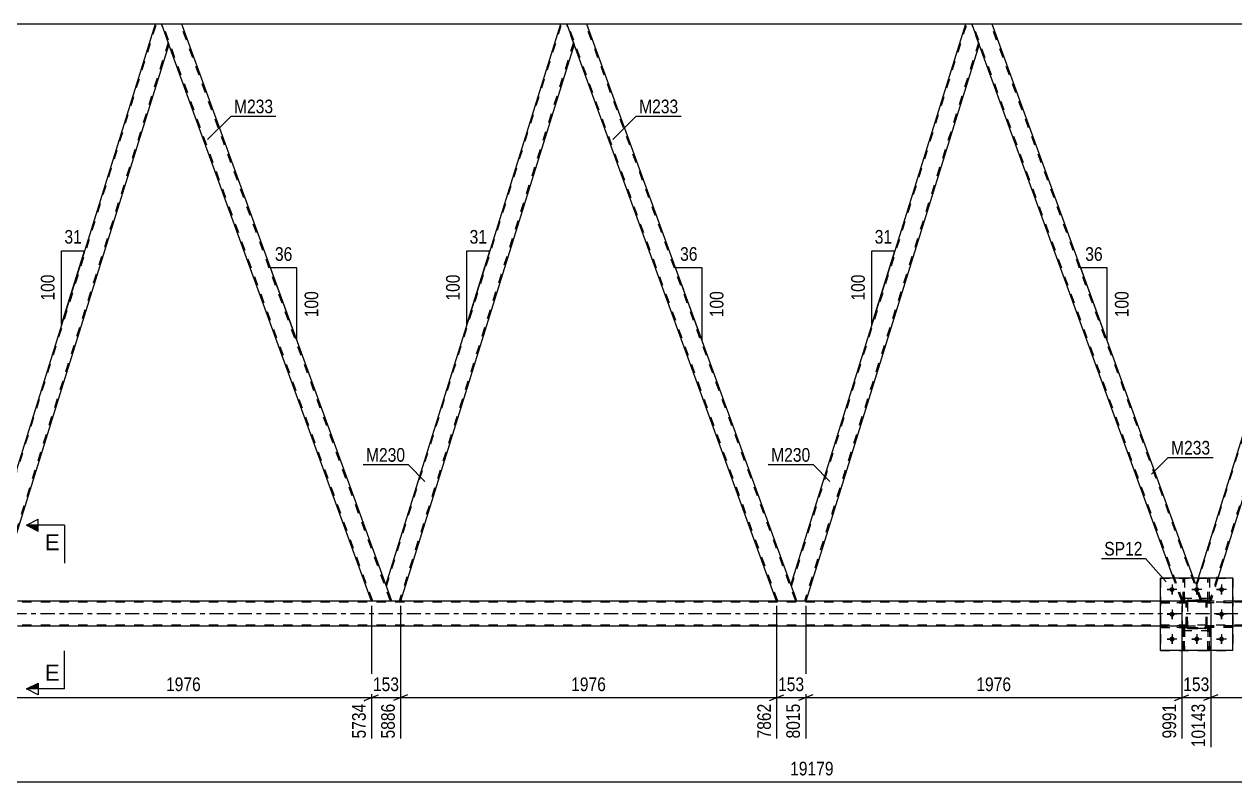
# Model space of a CAD drawing. Header units: millimetres. Extents: x 0 to 841, y 0 to 594.
# Drawn here: x 248.2 to 502.6, y 306.3 to 465.5 of the extents above; entities that cross this region are included whole.
import ezdxf

# ---------------------------------------------------------------- set-up
doc = ezdxf.new("R2010")
doc.units = ezdxf.units.MM
doc.linetypes.add('DXK_LINE_DOT2', pattern=[3.9198, 1.9599, -1.9599])
doc.linetypes.add('DXK_LINE_DOT3', pattern=[5.9187, 2.979, -0.9799, 0.9799, -0.9799])
doc.styles.add('Arial', font='ARIAL.TTF', dxfattribs={"height": 0.2})
doc.styles.add('Arial Narrow', font='ARIALN.TTF', dxfattribs={"height": 0.2})

# ---------------------------------------------------------------- blocks, each defined once
blk = doc.blocks.new('Part-405118308-2978 - 2836')
at = {"color": 7, "linetype": 'DXK_LINE_DOT2'}
for p, q in [((486.98, 338.76), (486.98, 339.08)), ((486.98, 339.08), (492.38, 339.08)), ((492.38, 338.76), (486.98, 338.76)), ((491.78, 338.76), (491.78, 339.08)), ((492.38, 339.08), (491.78, 339.08)), ((491.78, 338.76), (492.38, 338.76)), ((492.38, 338.76), (492.38, 339.08))]:
    blk.add_line(p, q, dxfattribs=at)
blk = doc.blocks.new('Part-405118308-2914 - 2836')
at = {"color": 2, "linetype": 'Continuous'}
for p, q in [((365.92, 465.52), (362.18, 465.52)), ((366.43, 465.52), (365.92, 465.52)), ((409.29, 347.77), (366.43, 465.52)), ((406.3, 344.3), (363.72, 461.27))]:
    blk.add_line(p, q, dxfattribs=at)
at = {"color": 7, "linetype": 'DXK_LINE_DOT2'}
for p, q in [((363.72, 461.27), (362.18, 465.52)), ((406.55, 344.3), (362.43, 465.52)), ((410.3, 344.3), (366.18, 465.52)), ((410.55, 344.3), (409.29, 347.77)), ((410.55, 344.3), (406.3, 344.3))]:
    blk.add_line(p, q, dxfattribs=at)
blk = doc.blocks.new('Part-405118308-2850 - 2836')
at = {"color": 7, "linetype": 'DXK_LINE_DOT2'}
for p, q in [((491.71, 344.28), (491.71, 349.12)), ((492.03, 349.12), (491.71, 349.12)), ((492.03, 344.28), (492.03, 349.12)), ((491.71, 344.88), (492.03, 344.88)), ((492.03, 344.28), (491.71, 344.28))]:
    blk.add_line(p, q, dxfattribs=at)
blk = doc.blocks.new('Part-405118308-2847 - 2836')
at = {"color": 7, "linetype": 'DXK_LINE_DOT2'}
for p, q in [((496.91, 344.28), (496.91, 349.12)), ((497.23, 349.12), (496.91, 349.12)), ((497.23, 344.28), (497.23, 349.12)), ((496.91, 344.88), (497.23, 344.88)), ((497.23, 344.28), (496.91, 344.28))]:
    blk.add_line(p, q, dxfattribs=at)
blk = doc.blocks.new('Part-405118308-2843 - 2836')
at = {"color": 7, "linetype": 'DXK_LINE_DOT2'}
for p, q in [((492.38, 344.28), (486.98, 344.28)), ((486.98, 344.28), (486.98, 343.96)), ((486.98, 343.96), (492.38, 343.96)), ((491.78, 344.28), (492.38, 344.28)), ((491.78, 343.96), (491.78, 344.28)), ((491.78, 343.96), (492.38, 343.96)), ((492.38, 343.96), (492.38, 344.28))]:
    blk.add_line(p, q, dxfattribs=at)
blk = doc.blocks.new('Part-405118308-2844 - 2836')
at = {"color": 7, "linetype": 'DXK_LINE_DOT2'}
for p, q in [((492.38, 339.08), (486.98, 339.08)), ((486.98, 339.08), (486.98, 338.76)), ((486.98, 338.76), (492.38, 338.76)), ((491.78, 339.08), (492.38, 339.08)), ((491.78, 338.76), (491.78, 339.08)), ((491.78, 338.76), (492.38, 338.76)), ((492.38, 338.76), (492.38, 339.08))]:
    blk.add_line(p, q, dxfattribs=at)
blk = doc.blocks.new('Part-405118308-2853 - 2836')
at = {"color": 7, "linetype": 'DXK_LINE_DOT2'}
for p, q in [((497.23, 338.76), (496.91, 338.76)), ((496.91, 338.76), (496.91, 333.92)), ((497.23, 333.92), (497.23, 338.76)), ((496.91, 338.16), (497.23, 338.16)), ((496.91, 333.92), (497.23, 333.92))]:
    blk.add_line(p, q, dxfattribs=at)
blk = doc.blocks.new('Part-405118308-2854 - 2836')
at = {"color": 7, "linetype": 'DXK_LINE_DOT2'}
for p, q in [((496.78, 344.28), (497.38, 344.28)), ((502.18, 344.28), (496.78, 344.28)), ((496.78, 344.28), (496.78, 343.96)), ((496.78, 343.96), (497.38, 343.96)), ((502.18, 343.96), (496.78, 343.96)), ((497.38, 343.96), (497.38, 344.28)), ((502.18, 344.28), (502.18, 343.96))]:
    blk.add_line(p, q, dxfattribs=at)
blk = doc.blocks.new('Part-405118308-2919 - 2836')
at = {"color": 2, "linetype": 'Continuous'}
for p, q in [((360.86, 465.52), (324.16, 347.77)), ((362.18, 465.52), (360.86, 465.52)), ((362.18, 465.52), (363.72, 461.27)), ((363.72, 461.27), (327.26, 344.3)), ((325.42, 344.3), (324.16, 347.77))]:
    blk.add_line(p, q, dxfattribs=at)
at = {"color": 7, "linetype": 'DXK_LINE_DOT2'}
for p, q in [((324.29, 347.4), (361.11, 465.52)), ((363.59, 461.64), (327.01, 344.3)), ((327.26, 344.3), (325.42, 344.3))]:
    blk.add_line(p, q, dxfattribs=at)
blk = doc.blocks.new('Part-405118308-2855 - 2836')
at = {"color": 7, "linetype": 'DXK_LINE_DOT2'}
for p, q in [((496.78, 339.08), (497.38, 339.08)), ((502.18, 339.08), (496.78, 339.08)), ((496.78, 339.08), (496.78, 338.76)), ((496.78, 338.76), (497.38, 338.76)), ((502.18, 338.76), (496.78, 338.76)), ((497.38, 338.76), (497.38, 339.08)), ((502.18, 339.08), (502.18, 338.76))]:
    blk.add_line(p, q, dxfattribs=at)
blk = doc.blocks.new('Part-405118308-2856 - 2836')
at = {"color": 7, "linetype": 'DXK_LINE_DOT2'}
for p, q in [((486.98, 343.96), (486.98, 344.28)), ((486.98, 344.28), (492.38, 344.28)), ((492.38, 343.96), (486.98, 343.96)), ((491.78, 343.96), (491.78, 344.28)), ((492.38, 344.28), (491.78, 344.28)), ((491.78, 343.96), (492.38, 343.96)), ((492.38, 343.96), (492.38, 344.28))]:
    blk.add_line(p, q, dxfattribs=at)
blk = doc.blocks.new('Part-405118308-2924 - 2836')
at = {"color": 2, "linetype": 'Continuous'}
for p, q in [((280.79, 465.52), (277.04, 465.52)), ((281.3, 465.52), (280.79, 465.52)), ((324.16, 347.77), (281.3, 465.52)), ((321.16, 344.3), (278.59, 461.27))]:
    blk.add_line(p, q, dxfattribs=at)
at = {"color": 7, "linetype": 'DXK_LINE_DOT2'}
for p, q in [((278.59, 461.27), (277.04, 465.52)), ((321.42, 344.3), (277.3, 465.52)), ((325.16, 344.3), (281.04, 465.52)), ((325.42, 344.3), (324.16, 347.77)), ((325.42, 344.3), (321.16, 344.3))]:
    blk.add_line(p, q, dxfattribs=at)
blk = doc.blocks.new('Part-405118308-2861 - 2836')
at = {"color": 7, "linetype": 'DXK_LINE_DOT2'}
for p, q in [((496.78, 338.76), (496.78, 339.08)), ((496.78, 339.08), (497.38, 339.08)), ((502.18, 339.08), (496.78, 339.08)), ((496.78, 338.76), (497.38, 338.76)), ((502.18, 338.76), (496.78, 338.76)), ((497.38, 338.76), (497.38, 339.08)), ((502.18, 338.76), (502.18, 339.08))]:
    blk.add_line(p, q, dxfattribs=at)
blk = doc.blocks.new('Part-405118308-2866 - 2836')
at = {"color": 2, "linetype": 'Continuous'}
for p, q in [((445.99, 465.52), (409.29, 347.77)), ((447.31, 465.52), (445.99, 465.52)), ((447.31, 465.52), (448.86, 461.27)), ((448.86, 461.27), (412.4, 344.3)), ((410.55, 344.3), (409.29, 347.77))]:
    blk.add_line(p, q, dxfattribs=at)
at = {"color": 7, "linetype": 'DXK_LINE_DOT2'}
for p, q in [((409.42, 347.4), (446.24, 465.52)), ((448.72, 461.64), (412.15, 344.3)), ((412.4, 344.3), (410.55, 344.3))]:
    blk.add_line(p, q, dxfattribs=at)
blk = doc.blocks.new('Part-405118308-2881 - 2836')
at = {"color": 2, "linetype": 'Continuous'}
for p, q in [((451.06, 465.52), (447.31, 465.52)), ((451.57, 465.52), (451.06, 465.52)), ((493.93, 349.12), (451.57, 465.52)), ((489.67, 349.12), (448.86, 461.27))]:
    blk.add_line(p, q, dxfattribs=at)
at = {"color": 7, "linetype": 'DXK_LINE_DOT2'}
for p, q in [((448.86, 461.27), (447.31, 465.52)), ((491.69, 344.3), (447.56, 465.52)), ((495.43, 344.3), (451.31, 465.52)), ((491.43, 344.3), (489.67, 349.12)), ((495.69, 344.3), (493.93, 349.12)), ((495.69, 344.3), (491.43, 344.3))]:
    blk.add_line(p, q, dxfattribs=at)
blk = doc.blocks.new('Part-405118308-3010 - 2836')
at = {"color": 7, "linetype": 'DXK_LINE_DOT2'}
for p, q in [((491.71, 333.92), (491.71, 338.76)), ((492.03, 338.76), (491.71, 338.76)), ((492.03, 338.76), (492.03, 333.92)), ((491.71, 338.16), (492.03, 338.16)), ((492.03, 333.92), (491.71, 333.92))]:
    blk.add_line(p, q, dxfattribs=at)
blk = doc.blocks.new('Part-405118308-2882 - 2836')
at = {"color": 7, "linetype": 'DXK_LINE_DOT2'}
for p, q in [((486.98, 349.12), (502.18, 349.12)), ((486.98, 349.12), (486.98, 333.92)), ((502.18, 349.12), (502.18, 333.92)), ((486.98, 333.92), (502.18, 333.92))]:
    blk.add_line(p, q, dxfattribs=at)
blk = doc.blocks.new('Part-405118308-2951 - 2836')
at = {"color": 7, "linetype": 'DXK_LINE_DOT2'}
for p, q in [((491.58, 338.12), (491.58, 344.92)), ((491.58, 344.92), (497.58, 344.92)), ((497.58, 338.12), (497.58, 344.92)), ((491.58, 338.12), (497.58, 338.12))]:
    blk.add_line(p, q, dxfattribs=at)
blk = doc.blocks.new('Part-405118308-2887 - 2836')
at = {"color": 2, "linetype": 'Continuous'}
for p, q in [((502.18, 349.12), (486.98, 349.12)), ((486.98, 333.92), (486.98, 349.12)), ((502.18, 333.92), (502.18, 349.12)), ((502.18, 333.92), (486.98, 333.92))]:
    blk.add_line(p, q, dxfattribs=at)
blk = doc.blocks.new('Part-405118308-3016 - 2836')
at = {"color": 7, "linetype": 'DXK_LINE_DOT2'}
for p, q in [((491.71, 344.28), (491.71, 349.12)), ((491.71, 349.12), (492.03, 349.12)), ((492.03, 349.12), (492.03, 344.28)), ((491.71, 344.88), (492.03, 344.88)), ((492.03, 344.28), (491.71, 344.28))]:
    blk.add_line(p, q, dxfattribs=at)
blk = doc.blocks.new('Part-405118308-2888 - 2836')
at = {"color": 7, "linetype": 'DXK_LINE_DOT2'}
for p, q in [((496.78, 343.96), (496.78, 344.28)), ((496.78, 344.28), (497.38, 344.28)), ((502.18, 344.28), (496.78, 344.28)), ((496.78, 343.96), (497.38, 343.96)), ((502.18, 343.96), (496.78, 343.96)), ((497.38, 343.96), (497.38, 344.28)), ((502.18, 343.96), (502.18, 344.28))]:
    blk.add_line(p, q, dxfattribs=at)
blk = doc.blocks.new('Part-405118308-3022 - 2836')
at = {"color": 7, "linetype": 'DXK_LINE_DOT2'}
for p, q in [((492.03, 338.76), (491.71, 338.76)), ((491.71, 338.76), (491.71, 333.92)), ((492.03, 333.92), (492.03, 338.76)), ((491.71, 338.16), (492.03, 338.16)), ((491.71, 333.92), (492.03, 333.92))]:
    blk.add_line(p, q, dxfattribs=at)
blk = doc.blocks.new('Part-405118308-2894 - 2836')
at = {"color": 7, "linetype": 'DXK_LINE_DOT2'}
for p, q in [((771.05, 344.06), (91.81, 344.06)), ((502.18, 344.3), (486.98, 344.3)), ((771.05, 339.26), (91.81, 339.26)), ((502.18, 339.02), (486.98, 339.02))]:
    blk.add_line(p, q, dxfattribs=at)
at = {"color": 2, "linetype": 'Continuous'}
for p, q in [((486.98, 344.3), (246.77, 344.3)), ((657.25, 344.3), (502.18, 344.3)), ((486.98, 339.02), (246.77, 339.02)), ((657.25, 339.02), (502.18, 339.02))]:
    blk.add_line(p, q, dxfattribs=at)
at = {"color": 7, "linetype": 'DXK_LINE_DOT3'}
blk.add_line((91.81, 341.66), (771.05, 341.66), dxfattribs=at)
blk = doc.blocks.new('Part-405118308-2993 - 2836')
at = {"color": 2, "linetype": 'Continuous'}
for p, q in [((275.72, 465.52), (196.16, 465.52)), ((360.86, 465.52), (281.3, 465.52)), ((445.99, 465.52), (366.43, 465.52)), ((531.13, 465.52), (451.57, 465.52))]:
    blk.add_line(p, q, dxfattribs=at)
at = {"color": 7, "linetype": 'DXK_LINE_DOT2'}
for p, q in [((281.3, 465.52), (275.72, 465.52)), ((366.43, 465.52), (360.86, 465.52)), ((451.57, 465.52), (445.99, 465.52))]:
    blk.add_line(p, q, dxfattribs=at)
blk = doc.blocks.new('Part-405118308-2929 - 2836')
at = {"color": 7, "linetype": 'DXK_LINE_DOT2'}
for p, q in [((239.16, 347.4), (275.97, 465.52)), ((278.45, 461.64), (241.88, 344.3)), ((239.44, 349.12), (239.02, 347.77)), ((243.63, 349.12), (242.13, 344.3)), ((240.28, 344.3), (239.02, 347.77)), ((242.13, 344.3), (240.28, 344.3))]:
    blk.add_line(p, q, dxfattribs=at)
at = {"color": 2, "linetype": 'Continuous'}
for p, q in [((275.72, 465.52), (239.44, 349.12)), ((277.04, 465.52), (275.72, 465.52)), ((277.04, 465.52), (278.59, 461.27)), ((278.59, 461.27), (243.63, 349.12))]:
    blk.add_line(p, q, dxfattribs=at)
blk = doc.blocks.new('Part-405118308-3006 - 2836')
at = {"color": 7, "linetype": 'DXK_LINE_DOT2'}
for p, q in [((492.38, 344.04), (492.42, 344.23)), ((492.42, 344.23), (492.38, 344.04)), ((492.38, 339), (492.38, 344.04)), ((492.38, 344.04), (492.38, 344.04)), ((492.38, 339), (492.38, 344.04)), ((492.62, 344.04), (492.64, 344.13)), ((492.62, 344.04), (492.64, 344.13)), ((492.62, 339), (492.62, 344.04)), ((492.62, 344.04), (492.62, 344.04)), ((492.62, 344.04), (492.62, 339)), ((492.64, 344.13), (492.69, 344.21)), ((492.68, 344.49), (492.86, 344.52)), ((492.86, 344.52), (492.68, 344.49)), ((492.77, 344.26), (492.69, 344.21)), ((492.77, 344.26), (492.86, 344.28)), ((492.77, 344.26), (492.86, 344.28)), ((492.86, 344.52), (496.3, 344.52)), ((492.86, 344.52), (492.86, 344.52)), ((492.86, 344.52), (496.3, 344.52)), ((492.86, 344.28), (496.3, 344.28)), ((492.86, 344.28), (492.86, 344.28)), ((492.86, 344.28), (496.3, 344.28)), ((496.3, 344.52), (496.3, 344.52)), ((496.3, 344.52), (496.48, 344.49)), ((496.48, 344.49), (496.3, 344.52)), ((496.3, 344.28), (496.3, 344.28)), ((496.3, 344.28), (496.39, 344.26)), ((496.39, 344.26), (496.3, 344.28)), ((496.39, 344.26), (496.47, 344.21)), ((496.47, 344.21), (496.39, 344.26)), ((496.47, 344.21), (496.52, 344.13)), ((496.52, 344.13), (496.47, 344.21)), ((496.52, 344.13), (496.54, 344.04)), ((496.54, 344.04), (496.52, 344.13)), ((496.54, 339), (496.54, 344.04)), ((496.54, 344.04), (496.54, 344.04)), ((496.54, 339), (496.54, 344.04)), ((496.74, 344.23), (496.78, 344.04)), ((496.78, 344.04), (496.74, 344.23)), ((496.78, 339), (496.78, 344.04)), ((496.78, 344.04), (496.78, 344.04)), ((496.78, 339), (496.78, 344.04)), ((492.38, 339), (492.38, 339)), ((492.42, 338.82), (492.38, 339)), ((492.38, 339), (492.42, 338.82)), ((492.62, 339), (492.62, 339)), ((492.64, 338.91), (492.62, 339)), ((492.62, 339), (492.64, 338.91)), ((492.69, 338.83), (492.64, 338.91)), ((492.64, 338.91), (492.69, 338.83)), ((492.86, 338.52), (492.68, 338.56)), ((492.68, 338.56), (492.86, 338.52)), ((492.77, 338.78), (492.69, 338.83)), ((492.69, 338.83), (492.77, 338.78)), ((492.86, 338.76), (492.77, 338.78)), ((492.77, 338.78), (492.86, 338.76)), ((492.86, 338.76), (496.3, 338.76)), ((492.86, 338.76), (492.86, 338.76)), ((492.86, 338.76), (496.3, 338.76)), ((492.86, 338.52), (496.3, 338.52)), ((492.86, 338.52), (492.86, 338.52)), ((496.3, 338.52), (492.86, 338.52)), ((496.39, 338.78), (496.3, 338.76)), ((496.3, 338.76), (496.39, 338.78)), ((496.3, 338.76), (496.3, 338.76)), ((496.48, 338.56), (496.3, 338.52)), ((496.3, 338.52), (496.48, 338.56)), ((496.3, 338.52), (496.3, 338.52)), ((496.47, 338.83), (496.39, 338.78)), ((496.52, 338.91), (496.47, 338.83)), ((496.52, 338.91), (496.54, 339)), ((496.52, 338.91), (496.54, 339)), ((496.54, 339), (496.54, 339)), ((496.78, 339), (496.74, 338.82)), ((496.74, 338.82), (496.78, 339)), ((496.78, 339), (496.78, 339))]:
    blk.add_line(p, q, dxfattribs=at)
at = {"color": 7, "linetype": 'DXK_LINE_DOT3'}
blk.add_line((494.58, 341.52), (494.58, 341.52), dxfattribs=at)
at = {"color": 7, "linetype": 'DXK_LINE_DOT2'}
for centre, start, end in [((492.86, 344.04), 112.5, 157.5), ((492.86, 344.04), 112.5, 157.5), ((496.3, 344.04), 22.5, 67.5), ((496.3, 344.04), 22.5, 67.5), ((492.86, 339), 202.5, 247.5), ((492.86, 339), 202.5, 247.5), ((496.3, 339), 292.5, 337.5), ((496.3, 339), 292.5, 337.5)]:
    blk.add_arc(centre, 0.48, start, end, dxfattribs=at)
blk = doc.blocks.new('Part-405118308-3013 - 2836')
at = {"color": 7, "linetype": 'DXK_LINE_DOT2'}
for p, q in [((496.91, 333.92), (496.91, 338.76)), ((497.23, 338.76), (496.91, 338.76)), ((497.23, 338.76), (497.23, 333.92)), ((496.91, 338.16), (497.23, 338.16)), ((497.23, 333.92), (496.91, 333.92))]:
    blk.add_line(p, q, dxfattribs=at)
blk = doc.blocks.new('Part-405118308-2949 - 2836')
at = {"color": 7, "linetype": 'DXK_LINE_DOT2'}
for p, q in [((492.38, 344.04), (492.42, 344.23)), ((492.42, 344.23), (492.38, 344.04)), ((492.38, 339), (492.38, 344.04)), ((492.38, 344.04), (492.38, 344.04)), ((492.38, 339), (492.38, 344.04)), ((492.62, 344.04), (492.64, 344.13)), ((492.62, 344.04), (492.64, 344.13)), ((492.62, 339), (492.62, 344.04)), ((492.62, 344.04), (492.62, 344.04)), ((492.62, 344.04), (492.62, 339)), ((492.64, 344.13), (492.69, 344.21)), ((492.68, 344.49), (492.86, 344.52)), ((492.86, 344.52), (492.68, 344.49)), ((492.77, 344.26), (492.69, 344.21)), ((492.77, 344.26), (492.86, 344.28)), ((492.77, 344.26), (492.86, 344.28)), ((496.3, 344.52), (492.86, 344.52)), ((492.86, 344.52), (492.86, 344.52)), ((492.86, 344.52), (496.3, 344.52)), ((492.86, 344.28), (496.3, 344.28)), ((492.86, 344.28), (492.86, 344.28)), ((492.86, 344.28), (496.3, 344.28)), ((496.3, 344.52), (496.3, 344.52)), ((496.3, 344.52), (496.48, 344.49)), ((496.48, 344.49), (496.3, 344.52)), ((496.3, 344.28), (496.3, 344.28)), ((496.3, 344.28), (496.39, 344.26)), ((496.39, 344.26), (496.3, 344.28)), ((496.39, 344.26), (496.47, 344.21)), ((496.47, 344.21), (496.39, 344.26)), ((496.47, 344.21), (496.52, 344.13)), ((496.52, 344.13), (496.47, 344.21)), ((496.52, 344.13), (496.54, 344.04)), ((496.54, 344.04), (496.52, 344.13)), ((496.54, 339), (496.54, 344.04)), ((496.54, 344.04), (496.54, 344.04)), ((496.54, 339), (496.54, 344.04)), ((496.74, 344.23), (496.78, 344.04)), ((496.78, 344.04), (496.74, 344.23)), ((496.78, 339), (496.78, 344.04)), ((496.78, 344.04), (496.78, 344.04)), ((496.78, 339), (496.78, 344.04)), ((492.38, 339), (492.38, 339)), ((492.42, 338.82), (492.38, 339)), ((492.38, 339), (492.42, 338.82)), ((492.62, 339), (492.62, 339)), ((492.64, 338.91), (492.62, 339)), ((492.62, 339), (492.64, 338.91)), ((492.69, 338.83), (492.64, 338.91)), ((492.64, 338.91), (492.69, 338.83)), ((492.86, 338.52), (492.68, 338.56)), ((492.68, 338.56), (492.86, 338.52)), ((492.77, 338.78), (492.69, 338.83)), ((492.69, 338.83), (492.77, 338.78)), ((492.86, 338.76), (492.77, 338.78)), ((492.77, 338.78), (492.86, 338.76)), ((492.86, 338.76), (496.3, 338.76)), ((492.86, 338.76), (492.86, 338.76)), ((492.86, 338.76), (496.3, 338.76)), ((492.86, 338.52), (496.3, 338.52)), ((492.86, 338.52), (492.86, 338.52)), ((496.3, 338.52), (492.86, 338.52)), ((496.39, 338.78), (496.3, 338.76)), ((496.3, 338.76), (496.39, 338.78)), ((496.3, 338.76), (496.3, 338.76)), ((496.48, 338.56), (496.3, 338.52)), ((496.3, 338.52), (496.48, 338.56)), ((496.3, 338.52), (496.3, 338.52)), ((496.47, 338.83), (496.39, 338.78)), ((496.52, 338.91), (496.47, 338.83)), ((496.52, 338.91), (496.54, 339)), ((496.52, 338.91), (496.54, 339)), ((496.54, 339), (496.54, 339)), ((496.78, 339), (496.74, 338.82)), ((496.74, 338.82), (496.78, 339)), ((496.78, 339), (496.78, 339))]:
    blk.add_line(p, q, dxfattribs=at)
at = {"color": 7, "linetype": 'DXK_LINE_DOT3'}
blk.add_line((494.58, 341.52), (494.58, 341.52), dxfattribs=at)
at = {"color": 7, "linetype": 'DXK_LINE_DOT2'}
for centre, start, end in [((492.86, 344.04), 112.5, 157.5), ((492.86, 344.04), 112.5, 157.5), ((496.3, 344.04), 22.5, 67.5), ((496.3, 344.04), 22.5, 67.5), ((492.86, 339), 202.5, 247.5), ((492.86, 339), 202.5, 247.5), ((496.3, 339), 292.5, 337.5), ((496.3, 339), 292.5, 337.5)]:
    blk.add_arc(centre, 0.48, start, end, dxfattribs=at)
blk = doc.blocks.new('Part-405118308-2950 - 2836')
at = {"color": 7, "linetype": 'DXK_LINE_DOT2'}
for p, q in [((491.58, 338.12), (491.58, 344.92)), ((491.58, 344.92), (497.58, 344.92)), ((497.58, 338.12), (497.58, 344.92)), ((491.58, 338.12), (497.58, 338.12))]:
    blk.add_line(p, q, dxfattribs=at)
blk = doc.blocks.new('Part-405118308-2977 - 2836')
at = {"color": 7, "linetype": 'DXK_LINE_DOT2'}
for p, q in [((494.56, 347.4), (531.38, 465.52)), ((533.86, 461.64), (497.28, 344.3)), ((494.85, 349.12), (494.42, 347.77)), ((499.04, 349.12), (497.53, 344.3)), ((495.69, 344.3), (494.42, 347.77)), ((497.53, 344.3), (495.69, 344.3))]:
    blk.add_line(p, q, dxfattribs=at)
at = {"color": 2, "linetype": 'Continuous'}
for p, q in [((531.13, 465.52), (494.85, 349.12)), ((532.44, 465.52), (531.13, 465.52)), ((532.44, 465.52), (533.99, 461.27)), ((533.99, 461.27), (499.04, 349.12))]:
    blk.add_line(p, q, dxfattribs=at)
blk = doc.blocks.new('Part-405118308-3019 - 2836')
at = {"color": 7, "linetype": 'DXK_LINE_DOT2'}
for p, q in [((496.91, 344.28), (496.91, 349.12)), ((496.91, 349.12), (497.23, 349.12)), ((497.23, 349.12), (497.23, 344.28)), ((496.91, 344.88), (497.23, 344.88)), ((497.23, 344.28), (496.91, 344.28))]:
    blk.add_line(p, q, dxfattribs=at)
blk = doc.blocks.new('Bolt-405118308-3061 - 2836')
at = {"color": 1, "linetype": 'Continuous'}
for p, q in [((488.34, 346.72), (489.03, 346.72)), ((489.38, 347.76), (489.38, 347.07)), ((489.38, 345.68), (489.38, 346.37)), ((490.42, 346.72), (489.73, 346.72)), ((493.54, 346.72), (494.23, 346.72)), ((494.58, 347.76), (494.58, 347.07)), ((494.58, 345.68), (494.58, 346.37)), ((495.62, 346.72), (494.93, 346.72)), ((498.74, 346.72), (499.43, 346.72)), ((499.78, 347.76), (499.78, 347.07)), ((499.78, 345.68), (499.78, 346.37)), ((500.82, 346.72), (500.13, 346.72)), ((488.34, 341.52), (489.03, 341.52)), ((489.38, 342.56), (489.38, 341.87)), ((489.38, 340.48), (489.38, 341.17)), ((490.42, 341.52), (489.73, 341.52)), ((498.74, 341.52), (499.43, 341.52)), ((499.78, 342.56), (499.78, 341.87)), ((499.78, 340.48), (499.78, 341.17)), ((500.82, 341.52), (500.13, 341.52)), ((488.34, 336.32), (489.03, 336.32)), ((489.38, 337.36), (489.38, 336.67)), ((489.38, 335.28), (489.38, 335.97)), ((490.42, 336.32), (489.73, 336.32)), ((493.54, 336.32), (494.23, 336.32)), ((494.58, 337.36), (494.58, 336.67)), ((494.58, 335.28), (494.58, 335.97)), ((495.62, 336.32), (494.93, 336.32)), ((498.74, 336.32), (499.43, 336.32)), ((499.78, 337.36), (499.78, 336.67)), ((499.78, 335.28), (499.78, 335.97)), ((500.82, 336.32), (500.13, 336.32))]:
    blk.add_line(p, q, dxfattribs=at)
blk = doc.blocks.new('Bolt-405118308-3062 - 2836')
at = {"linetype": 'Continuous'}
for points in [[(489.9, 346.72, -1), (488.86, 346.72, -1)], [(495.1, 346.72, -1), (494.06, 346.72, -1)], [(500.3, 346.72, -1), (499.26, 346.72, -1)], [(489.9, 341.52, -1), (488.86, 341.52, -1)], [(500.3, 341.52, -1), (499.26, 341.52, -1)], [(489.9, 336.32, -1), (488.86, 336.32, -1)], [(495.1, 336.32, -1), (494.06, 336.32, -1)], [(500.3, 336.32, -1), (499.26, 336.32, -1)]]:
    blk.add_hatch(color=1, dxfattribs=at).paths.add_polyline_path(points)
at = {"color": 1, "linetype": 'Continuous'}
for p, q in [((490.42, 346.72), (488.34, 346.72)), ((489.38, 347.76), (489.38, 345.68)), ((495.62, 346.72), (493.54, 346.72)), ((494.58, 347.76), (494.58, 345.68)), ((500.82, 346.72), (498.74, 346.72)), ((499.78, 347.76), (499.78, 345.68)), ((490.42, 341.52), (488.34, 341.52)), ((489.38, 342.56), (489.38, 340.48)), ((500.82, 341.52), (498.74, 341.52)), ((499.78, 342.56), (499.78, 340.48)), ((490.42, 336.32), (488.34, 336.32)), ((489.38, 337.36), (489.38, 335.28)), ((495.62, 336.32), (493.54, 336.32)), ((494.58, 337.36), (494.58, 335.28)), ((500.82, 336.32), (498.74, 336.32)), ((499.78, 337.36), (499.78, 335.28))]:
    blk.add_line(p, q, dxfattribs=at)
blk = doc.blocks.new('AngleDimension-405118308-23602 - 2836')
at = {"color": 7, "linetype": 'Continuous'}
for p, q in [((426.33, 417.91), (431.15, 417.91)), ((426.33, 402.45), (431.15, 417.91)), ((426.33, 402.45), (426.33, 417.91)), ((428.9, 410.67), (431.15, 417.91))]:
    blk.add_line(p, q, dxfattribs=at)
at = {"color": 0}
for points in [[(431.17, 418.81), (431.17, 423.01), (426.31, 423.01), (426.31, 418.81)], [(425.43, 413.52), (421.23, 413.52), (421.23, 406.84), (425.43, 406.84)]]:
    blk.add_wipeout(points, dxfattribs=at)
at = {"color": 3, "style": 'Arial Narrow'}
blk.add_text('31', height=2.863, dxfattribs=at).set_placement((426.91, 419.41))
blk.add_text('100', height=2.863, rotation=90.0002, dxfattribs=at).set_placement((424.83, 407.44))
blk = doc.blocks.new('StraightDimension-405118308-29704 - 2836')
at = {"color": 7, "linetype": 'Continuous'}
for p, q in [((242.13, 343.3), (242.13, 315.42)), ((321.16, 343.3), (321.16, 315.42)), ((243.63, 324.63), (240.63, 323.43)), ((242.13, 324.03), (321.16, 324.03)), ((319.66, 323.43), (322.66, 324.63))]:
    blk.add_line(p, q, dxfattribs=at)
at = {"color": 0}
blk.add_wipeout([(285.9, 324.78), (285.9, 328.98), (277.39, 328.98), (277.39, 324.78)], dxfattribs=at)
at = {"color": 0, "linetype": 'Continuous'}
blk.add_wipeout([(320.56, 323.33), (316.36, 323.33), (316.36, 314.82), (320.56, 314.82)], dxfattribs=at)
at = {"color": 3, "style": 'Arial Narrow'}
blk.add_text('1976', height=2.863, dxfattribs=at).set_placement((277.99, 325.38))
at = {"color": 3, "linetype": 'Continuous', "style": 'Arial Narrow'}
blk.add_text('5734', height=2.863, rotation=90.0002, dxfattribs=at).set_placement((319.96, 315.42))
blk = doc.blocks.new('StraightDimension-405118308-29699 - 2836')
at = {"color": 7, "linetype": 'Continuous'}
for p, q in [((491.43, 343.3), (491.43, 315.42)), ((497.53, 343.3), (497.53, 313.59)), ((489.93, 323.43), (492.93, 324.63)), ((491.43, 324.03), (497.53, 324.03)), ((499.03, 324.63), (496.03, 323.43))]:
    blk.add_line(p, q, dxfattribs=at)
at = {"color": 0}
blk.add_wipeout([(497.82, 324.78), (497.82, 328.98), (491.14, 328.98), (491.14, 324.78)], dxfattribs=at)
at = {"color": 0, "linetype": 'Continuous'}
blk.add_wipeout([(496.93, 323.33), (492.73, 323.33), (492.73, 312.99), (496.93, 312.99)], dxfattribs=at)
at = {"color": 3, "style": 'Arial Narrow'}
blk.add_text('153', height=2.863, dxfattribs=at).set_placement((491.74, 325.38))
at = {"color": 3, "linetype": 'Continuous', "style": 'Arial Narrow'}
blk.add_text('10143', height=2.863, rotation=90.0002, dxfattribs=at).set_placement((496.33, 313.59))
blk = doc.blocks.new('StraightDimension-405118308-29703 - 2836')
at = {"color": 7, "linetype": 'Continuous'}
for p, q in [((321.16, 343.3), (321.16, 315.42)), ((327.26, 343.3), (327.26, 315.42)), ((319.66, 323.43), (322.66, 324.63)), ((321.16, 324.03), (327.26, 324.03)), ((328.76, 324.63), (325.76, 323.43))]:
    blk.add_line(p, q, dxfattribs=at)
at = {"color": 0}
blk.add_wipeout([(327.55, 324.78), (327.55, 328.98), (320.87, 328.98), (320.87, 324.78)], dxfattribs=at)
at = {"color": 0, "linetype": 'Continuous'}
blk.add_wipeout([(326.66, 323.33), (322.46, 323.33), (322.46, 314.82), (326.66, 314.82)], dxfattribs=at)
at = {"color": 3, "style": 'Arial Narrow'}
blk.add_text('153', height=2.863, dxfattribs=at).set_placement((321.47, 325.38))
at = {"color": 3, "linetype": 'Continuous', "style": 'Arial Narrow'}
blk.add_text('5886', height=2.863, rotation=90.0002, dxfattribs=at).set_placement((326.06, 315.42))
blk = doc.blocks.new('AngleDimension-405118308-23517 - 2836')
at = {"color": 7, "linetype": 'Continuous'}
for p, q in [((471.91, 409.63), (470.21, 414.3)), ((475.75, 414.3), (470.21, 414.3)), ((475.75, 399.07), (470.21, 414.3)), ((475.75, 399.07), (475.75, 414.3))]:
    blk.add_line(p, q, dxfattribs=at)
at = {"color": 0}
for points in [[(475.41, 415.2), (475.41, 419.4), (470.55, 419.4), (470.55, 415.2)], [(480.85, 410.03), (476.65, 410.03), (476.65, 403.34), (480.85, 403.34)]]:
    blk.add_wipeout(points, dxfattribs=at)
at = {"color": 3, "style": 'Arial Narrow'}
blk.add_text('36', height=2.863, dxfattribs=at).set_placement((471.15, 415.8))
blk.add_text('100', height=2.863, rotation=90.0002, dxfattribs=at).set_placement((480.25, 403.94))
blk = doc.blocks.new('StraightDimension-405118308-22013 - 2836')
at = {"color": 7, "linetype": 'Continuous'}
blk.add_line((47.11, 306.32), (780.31, 306.32), dxfattribs=at)
at = {"color": 0}
blk.add_wipeout([(418.88, 307.07), (418.88, 311.27), (408.54, 311.27), (408.54, 307.07)], dxfattribs=at)
at = {"color": 3, "style": 'Arial Narrow'}
blk.add_text('19179', height=2.863, dxfattribs=at).set_placement((409.14, 307.67))
blk = doc.blocks.new('AngleDimension-405118308-23489 - 2836')
at = {"color": 7, "linetype": 'Continuous'}
for p, q in [((301.64, 409.63), (299.94, 414.3)), ((305.48, 414.3), (299.94, 414.3)), ((305.48, 399.07), (299.94, 414.3)), ((305.48, 399.07), (305.48, 414.3))]:
    blk.add_line(p, q, dxfattribs=at)
at = {"color": 0}
for points in [[(305.14, 415.2), (305.14, 419.4), (300.28, 419.4), (300.28, 415.2)], [(310.58, 410.03), (306.38, 410.03), (306.38, 403.34), (310.58, 403.34)]]:
    blk.add_wipeout(points, dxfattribs=at)
at = {"color": 3, "style": 'Arial Narrow'}
blk.add_text('36', height=2.863, dxfattribs=at).set_placement((300.88, 415.8))
blk.add_text('100', height=2.863, rotation=90.0002, dxfattribs=at).set_placement((309.98, 403.94))
blk = doc.blocks.new('AngleDimension-405118308-23503 - 2836')
at = {"color": 7, "linetype": 'Continuous'}
for p, q in [((386.77, 409.63), (385.07, 414.3)), ((390.62, 414.3), (385.07, 414.3)), ((390.62, 399.07), (385.07, 414.3)), ((390.62, 399.07), (390.62, 414.3))]:
    blk.add_line(p, q, dxfattribs=at)
at = {"color": 0}
for points in [[(390.27, 415.2), (390.27, 419.4), (385.42, 419.4), (385.42, 415.2)], [(395.72, 410.03), (391.52, 410.03), (391.52, 403.34), (395.72, 403.34)]]:
    blk.add_wipeout(points, dxfattribs=at)
at = {"color": 3, "style": 'Arial Narrow'}
blk.add_text('36', height=2.863, dxfattribs=at).set_placement((386.02, 415.8))
blk.add_text('100', height=2.863, rotation=90.0002, dxfattribs=at).set_placement((395.12, 403.94))
blk = doc.blocks.new('AngleDimension-405118308-23574 - 2836')
at = {"color": 7, "linetype": 'Continuous'}
for p, q in [((256.06, 417.91), (260.88, 417.91)), ((256.06, 402.45), (260.88, 417.91)), ((256.06, 402.45), (256.06, 417.91)), ((258.63, 410.67), (260.88, 417.91))]:
    blk.add_line(p, q, dxfattribs=at)
at = {"color": 0}
for points in [[(260.9, 418.81), (260.9, 423.01), (256.05, 423.01), (256.05, 418.81)], [(255.16, 413.52), (250.96, 413.52), (250.96, 406.84), (255.16, 406.84)]]:
    blk.add_wipeout(points, dxfattribs=at)
at = {"color": 3, "style": 'Arial Narrow'}
blk.add_text('31', height=2.863, dxfattribs=at).set_placement((256.65, 419.41))
blk.add_text('100', height=2.863, rotation=90.0002, dxfattribs=at).set_placement((254.56, 407.44))
blk = doc.blocks.new('AngleDimension-405118308-23588 - 2836')
at = {"color": 7, "linetype": 'Continuous'}
for p, q in [((341.2, 417.91), (346.02, 417.91)), ((341.2, 402.45), (346.02, 417.91)), ((341.2, 402.45), (341.2, 417.91)), ((343.76, 410.67), (346.02, 417.91))]:
    blk.add_line(p, q, dxfattribs=at)
at = {"color": 0}
for points in [[(346.04, 418.81), (346.04, 423.01), (341.18, 423.01), (341.18, 418.81)], [(340.3, 413.52), (336.1, 413.52), (336.1, 406.84), (340.3, 406.84)]]:
    blk.add_wipeout(points, dxfattribs=at)
at = {"color": 3, "style": 'Arial Narrow'}
blk.add_text('31', height=2.863, dxfattribs=at).set_placement((341.78, 419.41))
blk.add_text('100', height=2.863, rotation=90.0002, dxfattribs=at).set_placement((339.7, 407.44))
blk = doc.blocks.new('StraightDimension-405118308-29698 - 2836')
at = {"color": 7, "linetype": 'Continuous'}
for p, q in [((497.53, 343.3), (497.53, 313.59)), ((576.56, 343.3), (576.56, 313.59)), ((499.03, 324.63), (496.03, 323.43)), ((497.53, 324.03), (576.56, 324.03)), ((575.06, 323.43), (578.06, 324.63))]:
    blk.add_line(p, q, dxfattribs=at)
at = {"color": 0}
blk.add_wipeout([(541.3, 324.78), (541.3, 328.98), (532.79, 328.98), (532.79, 324.78)], dxfattribs=at)
at = {"color": 0, "linetype": 'Continuous'}
blk.add_wipeout([(575.96, 323.33), (571.76, 323.33), (571.76, 312.99), (575.96, 312.99)], dxfattribs=at)
at = {"color": 3, "style": 'Arial Narrow'}
blk.add_text('1976', height=2.863, dxfattribs=at).set_placement((533.39, 325.38))
at = {"color": 3, "linetype": 'Continuous', "style": 'Arial Narrow'}
blk.add_text('12119', height=2.863, rotation=90.0002, dxfattribs=at).set_placement((575.36, 313.59))
blk = doc.blocks.new('StraightDimension-405118308-29700 - 2836')
at = {"color": 7, "linetype": 'Continuous'}
for p, q in [((412.4, 343.3), (412.4, 315.42)), ((491.43, 343.3), (491.43, 315.42)), ((413.9, 324.63), (410.9, 323.43)), ((412.4, 324.03), (491.43, 324.03)), ((489.93, 323.43), (492.93, 324.63))]:
    blk.add_line(p, q, dxfattribs=at)
at = {"color": 0}
blk.add_wipeout([(456.17, 324.78), (456.17, 328.98), (447.66, 328.98), (447.66, 324.78)], dxfattribs=at)
at = {"color": 0, "linetype": 'Continuous'}
blk.add_wipeout([(490.83, 323.33), (486.63, 323.33), (486.63, 314.82), (490.83, 314.82)], dxfattribs=at)
at = {"color": 3, "style": 'Arial Narrow'}
blk.add_text('1976', height=2.863, dxfattribs=at).set_placement((448.26, 325.38))
at = {"color": 3, "linetype": 'Continuous', "style": 'Arial Narrow'}
blk.add_text('9991', height=2.863, rotation=90.0002, dxfattribs=at).set_placement((490.23, 315.42))
blk = doc.blocks.new('StraightDimension-405118308-29701 - 2836')
at = {"color": 7, "linetype": 'Continuous'}
for p, q in [((406.3, 343.3), (406.3, 315.42)), ((412.4, 343.3), (412.4, 315.42)), ((404.8, 323.43), (407.8, 324.63)), ((406.3, 324.03), (412.4, 324.03)), ((413.9, 324.63), (410.9, 323.43))]:
    blk.add_line(p, q, dxfattribs=at)
at = {"color": 0}
blk.add_wipeout([(412.69, 324.78), (412.69, 328.98), (406, 328.98), (406, 324.78)], dxfattribs=at)
at = {"color": 0, "linetype": 'Continuous'}
blk.add_wipeout([(411.8, 323.33), (407.6, 323.33), (407.6, 314.82), (411.8, 314.82)], dxfattribs=at)
at = {"color": 3, "style": 'Arial Narrow'}
blk.add_text('153', height=2.863, dxfattribs=at).set_placement((406.6, 325.38))
at = {"color": 3, "linetype": 'Continuous', "style": 'Arial Narrow'}
blk.add_text('8015', height=2.863, rotation=90.0002, dxfattribs=at).set_placement((411.2, 315.42))
blk = doc.blocks.new('StraightDimension-405118308-29702 - 2836')
at = {"color": 7, "linetype": 'Continuous'}
for p, q in [((327.26, 343.3), (327.26, 315.42)), ((406.3, 343.3), (406.3, 315.42)), ((328.76, 324.63), (325.76, 323.43)), ((327.26, 324.03), (406.3, 324.03)), ((404.8, 323.43), (407.8, 324.63))]:
    blk.add_line(p, q, dxfattribs=at)
at = {"color": 0}
blk.add_wipeout([(371.04, 324.78), (371.04, 328.98), (362.52, 328.98), (362.52, 324.78)], dxfattribs=at)
at = {"color": 0, "linetype": 'Continuous'}
blk.add_wipeout([(405.7, 323.33), (401.5, 323.33), (401.5, 314.82), (405.7, 314.82)], dxfattribs=at)
at = {"color": 3, "style": 'Arial Narrow'}
blk.add_text('1976', height=2.863, dxfattribs=at).set_placement((363.12, 325.38))
at = {"color": 3, "linetype": 'Continuous', "style": 'Arial Narrow'}
blk.add_text('7862', height=2.863, rotation=90.0002, dxfattribs=at).set_placement((405.1, 315.42))
blk = doc.blocks.new('Mark-405118308-2883 - 2836')
at = {"color": 0}
blk.add_wipeout([(483.18, 353.87), (483.18, 356.87), (475.14, 356.87), (475.14, 353.87)], dxfattribs=at)
blk.add_wipeout([(483.18, 353.87), (483.18, 356.87), (475.14, 356.87), (475.14, 353.87)], dxfattribs=at)
at = {"color": 30, "linetype": 'Continuous'}
for p in [(474.54, 353.27), (488.13, 348.33)]:
    blk.add_line(p, (483.78, 353.27), dxfattribs=at)
at = {"color": 3, "style": 'Arial Narrow'}
blk.add_text('SP12', height=2.863, dxfattribs=at).set_placement((475.14, 353.87))
blk = doc.blocks.new('Mark-405118308-26855 - 2836')
at = {"color": 0}
blk.add_wipeout([(413.37, 373.58), (413.37, 376.58), (405.15, 376.58), (405.15, 373.58)], dxfattribs=at)
blk.add_wipeout([(413.37, 373.58), (413.37, 376.58), (405.15, 376.58), (405.15, 373.58)], dxfattribs=at)
at = {"color": 30, "linetype": 'Continuous'}
for p in [(404.55, 372.98), (417.51, 369.45)]:
    blk.add_line(p, (413.97, 372.98), dxfattribs=at)
at = {"color": 3, "style": 'Arial Narrow'}
blk.add_text('M230', height=2.863, dxfattribs=at).set_placement((405.15, 373.58))
blk = doc.blocks.new('SectionMark-405118308-4072 - 2836')
at = {"linetype": 'Continuous'}
for points in [[(251.15, 360.23), (251.15, 358.98), (248.65, 360.23)], [(251.15, 327.08), (251.15, 325.83), (248.65, 325.83)]]:
    blk.add_hatch(color=6, dxfattribs=at).paths.add_polyline_path(points)
at = {"color": 6, "linetype": 'Continuous'}
for p, q in [((248.65, 360.23), (251.15, 361.48)), ((251.15, 358.98), (251.15, 361.48)), ((256.65, 360.23), (248.65, 360.23)), ((248.65, 360.23), (251.15, 358.98)), ((248.65, 325.83), (251.15, 327.08)), ((256.65, 325.83), (248.65, 325.83)), ((251.15, 324.58), (248.65, 325.83)), ((251.15, 327.08), (251.15, 324.58))]:
    blk.add_line(p, q, dxfattribs=at)
at = {"color": 0, "linetype": 'Continuous'}
for points in [[(255.65, 354.98), (255.65, 358.48), (252.54, 358.48), (252.54, 354.98)], [(255.65, 327.58), (255.65, 331.08), (252.54, 331.08), (252.54, 327.58)]]:
    blk.add_wipeout(points, dxfattribs=at)
at = {"color": 6, "linetype": 'Continuous'}
for p, q in [((256.65, 360.23), (256.65, 352.23)), ((256.65, 325.83), (256.65, 333.83))]:
    blk.add_line(p, q, dxfattribs=at)
at = {"color": 3, "linetype": 'Continuous', "style": 'Arial'}
for p in [(252.54, 354.98), (252.54, 327.58)]:
    blk.add_text('E', height=3.34, dxfattribs=at).set_placement(p)
blk = doc.blocks.new('Mark-405118308-26858 - 2836')
at = {"color": 0}
blk.add_wipeout([(497.4, 375.09), (497.4, 378.09), (489.18, 378.09), (489.18, 375.09)], dxfattribs=at)
blk.add_wipeout([(497.4, 375.09), (497.4, 378.09), (489.18, 378.09), (489.18, 375.09)], dxfattribs=at)
at = {"color": 30, "linetype": 'Continuous'}
for p, q in [((485.04, 370.96), (488.58, 374.49)), ((488.58, 374.49), (498, 374.49))]:
    blk.add_line(p, q, dxfattribs=at)
at = {"color": 3, "style": 'Arial Narrow'}
blk.add_text('M233', height=2.863, dxfattribs=at).set_placement((489.18, 375.09))
blk = doc.blocks.new('Mark-405118308-26870 - 2836')
at = {"color": 0}
blk.add_wipeout([(385.64, 446.81), (385.64, 449.81), (377.41, 449.81), (377.41, 446.81)], dxfattribs=at)
blk.add_wipeout([(385.64, 446.81), (385.64, 449.81), (377.41, 449.81), (377.41, 446.81)], dxfattribs=at)
at = {"color": 30, "linetype": 'Continuous'}
for p, q in [((371.86, 441.26), (376.81, 446.21)), ((376.81, 446.21), (386.24, 446.21))]:
    blk.add_line(p, q, dxfattribs=at)
at = {"color": 3, "style": 'Arial Narrow'}
blk.add_text('M233', height=2.863, dxfattribs=at).set_placement((377.41, 446.81))
blk = doc.blocks.new('Mark-405118308-26873 - 2836')
at = {"color": 0}
blk.add_wipeout([(328.24, 373.58), (328.24, 376.58), (320.01, 376.58), (320.01, 373.58)], dxfattribs=at)
blk.add_wipeout([(328.24, 373.58), (328.24, 376.58), (320.01, 376.58), (320.01, 373.58)], dxfattribs=at)
at = {"color": 30, "linetype": 'Continuous'}
for p in [(319.41, 372.98), (332.37, 369.45)]:
    blk.add_line(p, (328.84, 372.98), dxfattribs=at)
at = {"color": 3, "style": 'Arial Narrow'}
blk.add_text('M230', height=2.863, dxfattribs=at).set_placement((320.01, 373.58))
blk = doc.blocks.new('Mark-405118308-26876 - 2836')
at = {"color": 0}
blk.add_wipeout([(300.5, 446.81), (300.5, 449.81), (292.28, 449.81), (292.28, 446.81)], dxfattribs=at)
blk.add_wipeout([(300.5, 446.81), (300.5, 449.81), (292.28, 449.81), (292.28, 446.81)], dxfattribs=at)
at = {"color": 30, "linetype": 'Continuous'}
for p, q in [((286.73, 441.26), (291.68, 446.21)), ((291.68, 446.21), (301.1, 446.21))]:
    blk.add_line(p, q, dxfattribs=at)
at = {"color": 3, "style": 'Arial Narrow'}
blk.add_text('M233', height=2.863, dxfattribs=at).set_placement((292.28, 446.81))

msp = doc.modelspace()

# ---------------------------------------------------------------- block references
for name in ['Part-405118308-2993 - 2836', 'Part-405118308-2929 - 2836', 'Part-405118308-2924 - 2836', 'Part-405118308-2919 - 2836', 'Part-405118308-2914 - 2836', 'Part-405118308-2866 - 2836', 'Part-405118308-2881 - 2836', 'Part-405118308-2977 - 2836', 'Part-405118308-2882 - 2836', 'Part-405118308-2887 - 2836', 'Part-405118308-2850 - 2836', 'Part-405118308-3016 - 2836', 'Part-405118308-2847 - 2836', 'Part-405118308-3019 - 2836', 'Bolt-405118308-3061 - 2836', 'Bolt-405118308-3062 - 2836', 'Part-405118308-2894 - 2836', 'Part-405118308-2843 - 2836', 'Part-405118308-2856 - 2836', 'Part-405118308-2951 - 2836', 'Part-405118308-2950 - 2836', 'Part-405118308-3006 - 2836', 'Part-405118308-2949 - 2836', 'Part-405118308-2854 - 2836', 'Part-405118308-2888 - 2836', 'Part-405118308-2978 - 2836', 'Part-405118308-2844 - 2836', 'Part-405118308-3010 - 2836', 'Part-405118308-3022 - 2836', 'Part-405118308-2855 - 2836', 'Part-405118308-2861 - 2836', 'Part-405118308-2853 - 2836', 'Part-405118308-3013 - 2836']:
    msp.add_blockref(name, (0, 0))

# ---------------------------------------------------------------- next in the draw order: block references
for name in ['AngleDimension-405118308-23602 - 2836', 'AngleDimension-405118308-23517 - 2836', 'StraightDimension-405118308-29704 - 2836', 'StraightDimension-405118308-29699 - 2836']:
    msp.add_blockref(name, (0, 0))

# ---------------------------------------------------------------- next in the draw order: block references
msp.add_blockref('StraightDimension-405118308-29703 - 2836', (0, 0))

# ---------------------------------------------------------------- next in the draw order: block references
msp.add_blockref('StraightDimension-405118308-22013 - 2836', (0, 0))

# ---------------------------------------------------------------- next in the draw order: block references
for name in ['Mark-405118308-26876 - 2836', 'Mark-405118308-26870 - 2836', 'AngleDimension-405118308-23574 - 2836', 'AngleDimension-405118308-23588 - 2836', 'AngleDimension-405118308-23489 - 2836', 'AngleDimension-405118308-23503 - 2836', 'Mark-405118308-26873 - 2836', 'Mark-405118308-26855 - 2836', 'Mark-405118308-26858 - 2836', 'SectionMark-405118308-4072 - 2836', 'Mark-405118308-2883 - 2836', 'StraightDimension-405118308-29700 - 2836', 'StraightDimension-405118308-29698 - 2836']:
    msp.add_blockref(name, (0, 0))

# ---------------------------------------------------------------- next in the draw order: block references
msp.add_blockref('StraightDimension-405118308-29701 - 2836', (0, 0))

# ---------------------------------------------------------------- next in the draw order: block references
msp.add_blockref('StraightDimension-405118308-29702 - 2836', (0, 0))

doc.saveas('drawing.dxf')
